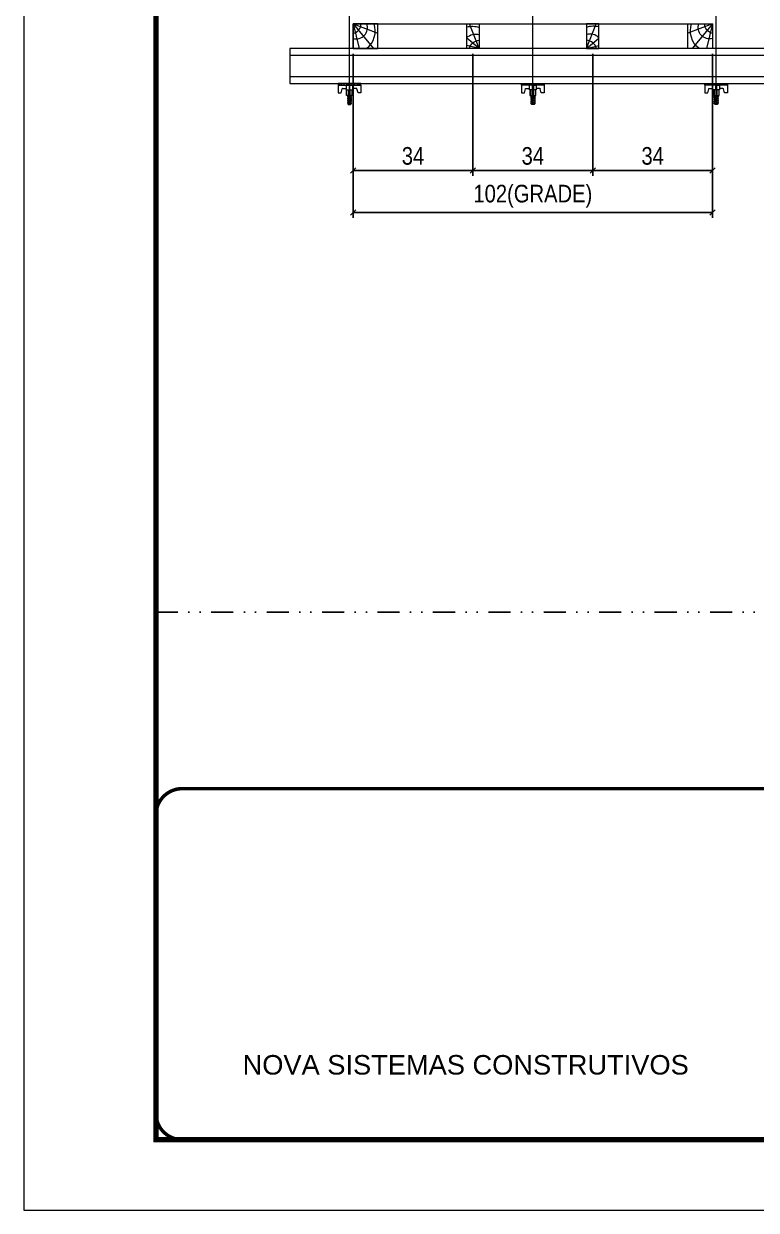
# Model space of a CAD drawing. Extents: x 14400 to 20667, y -21631 to 6985.
# Drawn here: x 19182 to 19598, y 4786 to 5459 of the extents above; entities that cross this region are included whole.
import ezdxf

# ---------------------------------------------------------------- set-up
doc = ezdxf.new("R2010")
doc.units = 0
for name, pattern in [('CONTINUO', [0]), ('DASHED', [0.75, 0.5, -0.25]), ('DIVIDE2', [0.625, 0.25, -0.125, 0, -0.125, 0, -0.125])]:
    doc.linetypes.add(name, pattern=pattern)
for name, color, linetype in [('COTA', 241, 'Continuous'), ('MEIO_PONT', 93, 'Continuous'), ('Nível', 160, 'Continuous')]:
    doc.layers.add(name, color=color, linetype=linetype)
for name, color, linetype, lineweight in [('Folhas', 255, 'Continuous', 9), ('Hachura', 251, 'Continuous', 9), ('Madeira', 126, 'Continuous', 18), ('Perfil Metálico', 224, 'Continuous', 18), ('SARRAFO DE PRESSAO', 251, 'DASHED', 9)]:
    doc.layers.add(name, color=color, linetype=linetype, lineweight=lineweight)
doc.styles.add('ARIAL', font='arial.ttf')
doc.styles.add('COTA TECNICA 2X', font='techl___.ttf', dxfattribs={"height": 10})
doc.dimstyles.new('SECAO PILAR', dxfattribs={"dimtxt": 10, "dimasz": 3, "dimexe": 3, "dimexo": 3, "dimgap": 3, "dimtad": 1, "dimdec": 1, "dimlfac": 0.5, "dimzin": 12, "dimdsep": 46, "dimtxsty": 'COTA TECNICA 2X', "dimblk1": 'OBLIQUE', "dimblk2": 'OBLIQUE', "dimsah": 1, "dimcen": 0.9, "dimclrd": 256, "dimclre": 256, "dimclrt": 256, "dimadec": 1, "dimazin": 3, "dimtfac": 1, "dimtdec": 1, "dimtmove": 0, "dimatfit": 3, "dimfxl": 1, "dimtolj": 1, "dimtzin": 12, "dimarcsym": 0})

# ---------------------------------------------------------------- blocks, each defined once
blk = doc.blocks.new('9999999999')
at = {"color": 30, "linetype": 'CONTINUO', "const_width": 2}
blk.add_lwpolyline([(99583.98, 34230.21), (99583.98, 34414.45, 0.414214), (99568.98, 34429.45), (98228.98, 34429.45, 0.414214), (98213.98, 34414.45), (98213.98, 34245.21, 0.414214), (98228.98, 34230.21), (99583.98, 34230.21)], format="xyb", dxfattribs=at)
at = {"layer": 'Folhas'}
blk.add_lwpolyline([(98138.98, 34190.21), (99623.98, 34190.21), (99623.98, 35240.21), (98138.98, 35240.21)], close=True, dxfattribs=at)
at = {"layer": 'Folhas', "color": 30, "const_width": 3}
blk.add_lwpolyline([(98213.98, 34230.21), (99583.98, 34230.21), (99583.98, 35200.21), (98213.98, 35200.21)], close=True, dxfattribs=at)
at = {"color": 7, "linetype": 'Continuous', "ltscale": 5, "style": 'ARIAL'}
blk.add_text('NOVA SISTEMAS CONSTRUTIVOS', height=11.0592, dxfattribs=at).set_placement((98263.19, 34267.21))
blk = doc.blocks.new('_Oblique')
at = {"color": 0, "linetype": 'ByBlock', "lineweight": -2}
blk.add_line((-0.5, -0.5), (0.5, 0.5), dxfattribs=at)
blk = doc.blocks.new('*D620')
at = {"layer": 'COTA', "lineweight": -2, "transparency": 16777216}
for p, q in [((19368.89, 5442.39), (19368.89, 5349.28)), ((19572.89, 5442.39), (19572.89, 5349.28)), ((19368.89, 5352.28), (19572.89, 5352.28))]:
    blk.add_line(p, q, dxfattribs=at)
at = {"layer": 'Defpoints', "color": 0, "transparency": 16777216}
for p in [(19368.89, 5445.39), (19572.89, 5445.39), (19572.89, 5352.28)]:
    blk.add_point(p, dxfattribs=at)
at = {"layer": 'COTA', "lineweight": -2, "transparency": 16777216, "xscale": 3, "yscale": 3, "zscale": 3, "rotation": 180}
blk.add_blockref('_Oblique', (19368.89, 5352.28), dxfattribs=at)
at = {"layer": 'COTA', "lineweight": -2, "transparency": 16777216, "xscale": 3, "yscale": 3, "zscale": 3}
blk.add_blockref('_Oblique', (19572.89, 5352.28), dxfattribs=at)
at = {"layer": 'COTA', "transparency": 16777216, "insert": (19470.89, 5361.5), "char_height": 10, "attachment_point": 5, "style": 'COTA TECNICA 2X'}
blk.add_mtext('\\A1;102(GRADE)', dxfattribs=at)
blk = doc.blocks.new('*D621')
at = {"layer": 'COTA', "lineweight": -2, "transparency": 16777216}
for p, q in [((19504.89, 5442.39), (19504.89, 5373.12)), ((19572.89, 5442.39), (19572.89, 5373.12)), ((19504.89, 5376.12), (19572.89, 5376.12))]:
    blk.add_line(p, q, dxfattribs=at)
at = {"layer": 'Defpoints', "color": 0, "transparency": 16777216}
for p in [(19504.89, 5445.39), (19572.89, 5445.39), (19572.89, 5376.12)]:
    blk.add_point(p, dxfattribs=at)
at = {"layer": 'COTA', "lineweight": -2, "transparency": 16777216, "xscale": 3, "yscale": 3, "zscale": 3, "rotation": 180}
blk.add_blockref('_Oblique', (19504.89, 5376.12), dxfattribs=at)
at = {"layer": 'COTA', "lineweight": -2, "transparency": 16777216, "xscale": 3, "yscale": 3, "zscale": 3}
blk.add_blockref('_Oblique', (19572.89, 5376.12), dxfattribs=at)
at = {"layer": 'COTA', "transparency": 16777216, "insert": (19538.89, 5384.34), "char_height": 10, "attachment_point": 5, "style": 'COTA TECNICA 2X'}
blk.add_mtext('\\A1;34', dxfattribs=at)
blk = doc.blocks.new('*D622')
at = {"layer": 'COTA', "lineweight": -2, "transparency": 16777216}
for p, q in [((19368.89, 5442.39), (19368.89, 5373.12)), ((19436.89, 5442.39), (19436.89, 5373.12)), ((19368.89, 5376.12), (19436.89, 5376.12))]:
    blk.add_line(p, q, dxfattribs=at)
at = {"layer": 'Defpoints', "color": 0, "transparency": 16777216}
for p in [(19368.89, 5445.39), (19436.89, 5445.39), (19436.89, 5376.12)]:
    blk.add_point(p, dxfattribs=at)
at = {"layer": 'COTA', "lineweight": -2, "transparency": 16777216, "xscale": 3, "yscale": 3, "zscale": 3, "rotation": 180}
blk.add_blockref('_Oblique', (19368.89, 5376.12), dxfattribs=at)
at = {"layer": 'COTA', "lineweight": -2, "transparency": 16777216, "xscale": 3, "yscale": 3, "zscale": 3}
blk.add_blockref('_Oblique', (19436.89, 5376.12), dxfattribs=at)
at = {"layer": 'COTA', "transparency": 16777216, "insert": (19402.89, 5384.34), "char_height": 10, "attachment_point": 5, "style": 'COTA TECNICA 2X'}
blk.add_mtext('\\A1;34', dxfattribs=at)
blk = doc.blocks.new('*D623')
at = {"layer": 'COTA', "lineweight": -2, "transparency": 16777216}
for p, q in [((19436.89, 5442.39), (19436.89, 5373.12)), ((19504.89, 5442.39), (19504.89, 5373.12)), ((19436.89, 5376.12), (19504.89, 5376.12))]:
    blk.add_line(p, q, dxfattribs=at)
at = {"layer": 'Defpoints', "color": 0, "transparency": 16777216}
for p in [(19436.89, 5445.39), (19504.89, 5445.39), (19504.89, 5376.12)]:
    blk.add_point(p, dxfattribs=at)
at = {"layer": 'COTA', "lineweight": -2, "transparency": 16777216, "xscale": 3, "yscale": 3, "zscale": 3, "rotation": 180}
blk.add_blockref('_Oblique', (19436.89, 5376.12), dxfattribs=at)
at = {"layer": 'COTA', "lineweight": -2, "transparency": 16777216, "xscale": 3, "yscale": 3, "zscale": 3}
blk.add_blockref('_Oblique', (19504.89, 5376.12), dxfattribs=at)
at = {"layer": 'COTA', "transparency": 16777216, "insert": (19470.89, 5384.34), "char_height": 10, "attachment_point": 5, "style": 'COTA TECNICA 2X'}
blk.add_mtext('\\A1;34', dxfattribs=at)
blk = doc.blocks.new('C')
at = {"layer": 'Hachura', "color": 0}
for p, q in [((0, 3.22), (0, -3.22)), ((0.45, 3.22), (0, 3.22)), ((0.46, 3.16), (0, 3.16)), ((0.46, 3.05), (0, 3.05)), ((0.46, 2.88), (0, 2.88)), ((0, 2.75), (0, -1.16)), ((0.46, 2.65), (0, 2.65)), ((0.46, 2.23), (0, 2.23)), ((0.46, 1.51), (0, 1.51)), ((0.39, 0.49), (0.17, 0.49)), ((0.45, -3.23), (0.45, 3.22)), ((0.45, 3.22), (2.58, 3.22)), ((1.74, 0.97), (0.45, 0.97)), ((1.45, 0.1), (0.45, 0.1)), ((1.35, 1.94), (1.35, 0.96)), ((2.58, 2.39), (1.47, 2.09)), ((1.74, -0.97), (1.74, 0.97)), ((1.74, 0.97), (1.74, 0.84)), ((1.74, 0.97), (1.74, 0.84)), ((1.74, 0.84), (3.35, 0.84)), ((3.35, 0.45), (1.74, 0.45)), ((2.58, 3.22), (2.58, 2.39)), ((3.32, 0.84), (3.32, -0.84)), ((3.35, 0.84), (3.35, -0.84)), ((3.68, 0.45), (3.35, 0.45)), ((3.84, -0.52), (3.35, 0.45)), ((3.35, 0.06), (3.67, -0.57)), ((3.68, 0.45), (4.16, -0.52)), ((3.72, 0.5), (4.25, -0.57)), ((4.37, -0.55), (3.83, 0.53)), ((4.15, 0.45), (3.93, 0.45)), ((4.42, -0.52), (3.93, 0.45)), ((4.15, 0.45), (4.26, 0.45)), ((4.26, 0.45), (4.74, -0.52)), ((4.3, 0.5), (4.83, -0.57)), ((4.95, -0.55), (4.41, 0.53)), ((4.51, 0.45), (4.84, 0.45)), ((5, -0.52), (4.51, 0.45)), ((4.84, 0.45), (5.32, -0.52)), ((4.88, 0.5), (5.41, -0.57)), ((5.53, -0.55), (4.99, 0.53)), ((5.58, -0.52), (5.09, 0.45)), ((5.42, 0.45), (5.09, 0.45)), ((5.58, -0.52), (5.09, 0.45)), ((5.42, 0.45), (5.74, -0.19)), ((5.46, 0.5), (5.74, -0.07)), ((5.74, 0.19), (5.57, 0.53)), ((5.74, 0.32), (5.68, 0.45)), ((5.68, 0.45), (5.74, 0.45)), ((5.74, 0.45), (5.9, 0.29)), ((5.74, 0.45), (5.74, -0.52)), ((5.9, -0.36), (5.9, 0.29)), ((0.45, 0), (0, 0)), ((0.46, -1.52), (0, -1.52)), ((0.46, -2.23), (0, -2.23)), ((0.46, -2.65), (0, -2.65)), ((0.46, -2.88), (0, -2.88)), ((0.46, -3.05), (0, -3.05)), ((0.46, -3.16), (0, -3.16)), ((0, -3.22), (2.57, -3.22)), ((0.08, -0.48), (0.29, -0.48)), ((0.29, -0.48), (0.4, -0.48)), ((0.45, 0), (0.45, -0.97)), ((0.45, -0.16), (1.45, -0.16)), ((0.45, -0.65), (0.45, -0.32)), ((0.45, -3.23), (0.45, -0.65)), ((0.45, -0.97), (1.74, -0.97)), ((1.35, -1.94), (1.35, -0.97)), ((2.58, -2.39), (1.47, -2.1)), ((3.35, -0.32), (1.74, -0.32)), ((3.35, -0.84), (1.74, -0.84)), ((2.58, -3.23), (2.58, -2.39)), ((3.35, -0.07), (3.58, -0.52)), ((3.35, -0.52), (3.58, -0.52)), ((3.84, -0.52), (4.16, -0.52)), ((4.42, -0.52), (4.74, -0.52)), ((4.63, -0.52), (4.74, -0.52)), ((5, -0.52), (5.32, -0.52)), ((5.58, -0.52), (5.74, -0.52)), ((5.74, -0.52), (5.9, -0.36)), ((5.74, -0.52), (5.74, -0.52))]:
    blk.add_line(p, q, dxfattribs=at)
for centre, radius, start, end in [((1.52, 1.94), 0.161, 104.7436, 180), ((1.44, -0.03), 0.129, 272.695, 87.305), ((3.81, 0.39), 0.143, 25.5688, 154.4312), ((4.39, 0.39), 0.143, 25.5688, 154.4312), ((4.97, 0.39), 0.143, 25.5688, 154.4312), ((5.55, 0.39), 0.143, 25.5688, 154.4312), ((0.17, -0.37), 0.174, 221.744, 317.8592), ((1.52, -1.94), 0.161, 180, 255.2564), ((3.71, -0.4), 0.174, 222.1408, 318.256), ((4.29, -0.4), 0.174, 222.1408, 318.256), ((4.87, -0.4), 0.174, 222.1408, 318.256), ((5.45, -0.4), 0.174, 222.1408, 318.256), ((5.61, -0.4), 0.174, 317.8592, 318.256)]:
    blk.add_arc(centre, radius, start, end, dxfattribs=at)
blk = doc.blocks.new('PONTALETE')
at = {"layer": 'Madeira'}
for q in [(2.71, 7), (7, 5.76), (7, 1.74)]:
    blk.add_line((0, 0), q, dxfattribs=at)
blk.add_lwpolyline([(0, 0), (7, 0), (7, 7), (0, 7)], close=True, dxfattribs=at)
for centre, radius, start, end in [((2.04, 0.06), 6.23, 37.2818, 109.0913), ((1.09, 0.9), 3.19, 343.603, 109.9847), ((-0.21, -0.78), 3.09, 14.6322, 86.0383)]:
    blk.add_arc(centre, radius, start, end, dxfattribs=at)
blk = doc.blocks.new('MEIO PONTALETE')
at = {"layer": 'Madeira'}
for q in [(2.71, 7), (3.5, 2.88), (3.5, 0.87)]:
    blk.add_line((0, 0), q, dxfattribs=at)
blk.add_lwpolyline([(0, 0), (3.5, 0), (3.5, 7), (0, 7)], close=True, dxfattribs=at)
for centre, radius, start, end in [((2.04, 0.06), 6.23, 76.4499, 109.0913), ((1.09, 0.9), 3.19, 40.9063, 109.9847), ((-0.21, -0.78), 3.09, 14.6322, 86.0383)]:
    blk.add_arc(centre, radius, start, end, dxfattribs=at)

msp = doc.modelspace()

# ---------------------------------------------------------------- linework, layer by layer
at = {"layer": 'Hachura'}
for p, q in [((19366.89, 5414.59), (19366.89, 5558.39)), ((19470.89, 5414.59), (19470.9, 5558.39)), ((19574.9, 5414.59), (19574.9, 5558.39))]:
    msp.add_line(p, q, dxfattribs=at)
at = {"layer": 'Madeira'}
msp.add_lwpolyline([(19572.89, 5459.39), (19572.89, 5445.39), (19368.89, 5445.39), (19368.89, 5459.39)], close=True, dxfattribs=at)
at = {"layer": 'Nível', "color": 4, "linetype": 'DIVIDE2', "ltscale": 50}
msp.add_line((19256.97, 5125.44), (20626.97, 5125.44), dxfattribs=at)
at = {"layer": 'Perfil Metálico'}
for points in [[(19608.89, 5425.39), (19608.89, 5445.39), (19332.89, 5445.39), (19332.89, 5425.39)], [(19332.89, 5441.39), (19332.89, 5429.39), (19608.89, 5429.39), (19608.89, 5441.39)]]:
    msp.add_lwpolyline(points, close=True, dxfattribs=at)

# ---------------------------------------------------------------- block references
at = {"layer": 'Hachura', "linetype": 'Continuous', "yscale": 2, "zscale": 2}
for p, xscale, rotation in [((19366.89, 5425.39), 2, 269.9999999999999), ((19470.89, 5425.39), -2, 90), ((19574.89, 5425.39), -2, 90)]:
    msp.add_blockref('C', p, dxfattribs=dict(at, xscale=xscale, rotation=rotation))
at = {"layer": 'MEIO_PONT', "yscale": 2, "zscale": 2}
for p, xscale, rotation in [((19368.89, 5459.39), 2, 269.9999999999999), ((19572.89, 5459.39), -2, 90)]:
    msp.add_blockref('PONTALETE', p, dxfattribs=dict(at, xscale=xscale, rotation=rotation))
at = {"layer": 'MEIO_PONT', "yscale": 1.999999997962732, "zscale": 1.999999997962732}
for p, xscale in [((19440.39, 5445.39), -1.999999997962732), ((19501.39, 5445.39), 1.999999997962732)]:
    msp.add_blockref('MEIO PONTALETE', p, dxfattribs=dict(at, xscale=xscale))
at = {"layer": 'SARRAFO DE PRESSAO', "color": 6, "linetype": 'ByBlock'}
msp.add_blockref('9999999999', (-78957.01, -29404.05), dxfattribs=at)

# ---------------------------------------------------------------- dimensions: what is measured, and where the dimension line sits
at = {"layer": 'COTA'}
dim = msp.add_linear_dim(base=(19572.89, 5352.28), p1=(19368.89, 5445.39), p2=(19572.89, 5445.39), text='<>(GRADE)', dimstyle='SECAO PILAR', dxfattribs=at)
dim.commit()
dim.dimension.update_dxf_attribs({"geometry": '*D620', "text_midpoint": (19470.89, 5361.5)})
for base, p1, p2, picture, middle in [((19436.89, 5376.12), (19368.89, 5445.39), (19436.89, 5445.39), '*D622', (19402.89, 5384.34)), ((19504.89, 5376.12), (19436.89, 5445.39), (19504.89, 5445.39), '*D623', (19470.89, 5384.34)), ((19572.89, 5376.12), (19504.89, 5445.39), (19572.89, 5445.39), '*D621', (19538.89, 5384.34))]:
    dim = msp.add_linear_dim(base=base, p1=p1, p2=p2, dimstyle='SECAO PILAR', dxfattribs=at)
    dim.commit()
    dim.dimension.update_dxf_attribs({"geometry": picture, "text_midpoint": middle})

doc.saveas('drawing.dxf')
